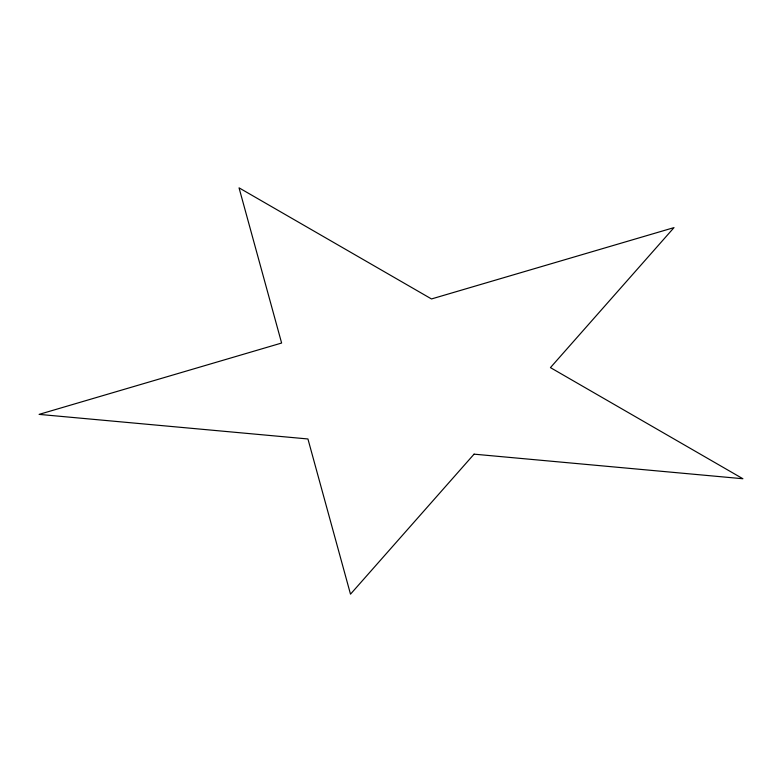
<?xml version="1.0" encoding="UTF-8"?>
<svg xmlns="http://www.w3.org/2000/svg" width="782" height="782" viewBox="0 0 782 782"><rect width="100%" height="100%" fill="white"/><g stroke="black" fill="none" stroke-linecap="round" stroke-linejoin="round"><path stroke-width="1.17" d="M474.068 454.156L350.502 594.164L307.932 438.966L39.1 414.382L281.618 343.034L239.038 187.836L431.498 298.949L674.006 227.611L550.44 367.618L742.9 478.74L474.068 454.156"/></g></svg>
